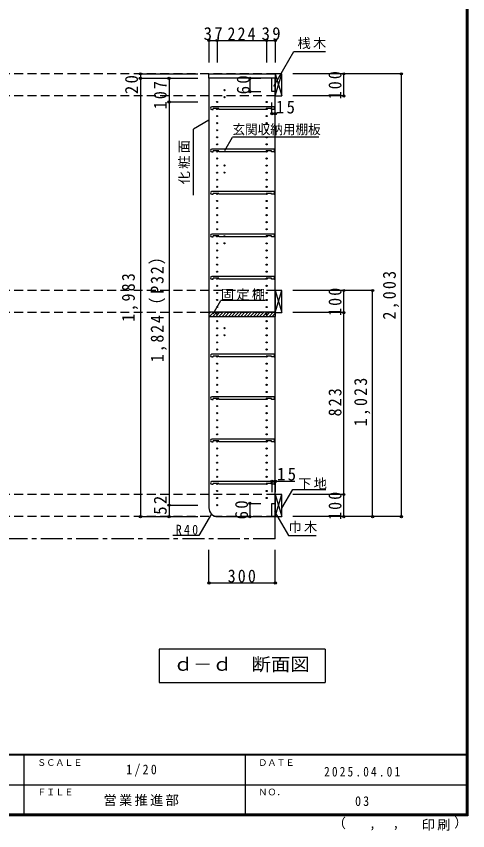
# Model space of a CAD drawing. Units: millimetres at full size, sheet at 1:20. Extents: x -8210 to 8210, y -5841 to 5773.
# Drawn here: x -2451 to -410, y -5841 to -2157 of the extents above; entities that cross this region are included whole.
import ezdxf
from ezdxf.enums import TextEntityAlignment as Align

# ---------------------------------------------------------------- set-up
doc = ezdxf.new("R2010")
doc.units = ezdxf.units.MM
doc.header["$LTSCALE"] = 20
doc.header["$PDMODE"] = 32
doc.header["$PDSIZE"] = 10
doc.linetypes.add('CHAIN1', pattern=[8, 5, -1, 1, -1])
doc.linetypes.add('DASHED2', pattern=[3, 2, -1])
for name, color, linetype in [('0-2_本体', 2, 'Continuous'), ('0-3_固定棚', 3, 'Continuous'), ('0-4_可動棚', 3, 'Continuous'), ('0-5', 4, 'Continuous'), ('0-7_桟木・巾木', 2, 'Continuous'), ('0-8_引き出し', 3, 'Continuous'), ('0-A_文字', 7, 'Continuous'), ('0-B_寸法', 4, 'Continuous'), ('0-C_ハッチ', 4, 'Continuous'), ('F-1_枠', 6, 'Continuous'), ('F-A_文字', 7, 'Continuous')]:
    doc.layers.add(name, color=color, linetype=linetype)
doc.styles.add('ＭＳ ゴシック', font='')
doc.styles.get('ＭＳ ゴシック').set_extended_font_data('MS Gothic')

# ---------------------------------------------------------------- blocks, each defined once
blk = doc.blocks.new('玄関収納用棚')
at = {"layer": '0-4_可動棚', "color": 2}
for p, q in [((132.93, 8.05), (-149.57, 8.05)), ((-142.57, -3.95), (-142.57, 0.35)), ((-117.57, 0.35), (-142.57, 0.35)), ((-117.57, -3.95), (-117.57, 0.35)), ((96.43, -3.95), (96.43, 0.35)), ((134.43, -2.45), (134.43, 6.55)), ((-149.57, -3.95), (-142.57, -3.95)), ((96.43, -3.95), (-117.57, -3.95)), ((132.93, -3.95), (121.43, -3.95))]:
    blk.add_line(p, q, dxfattribs=at)
blk.add_lwpolyline([(121.43, -3.95), (121.43, 0.35), (96.43, 0.35)], dxfattribs=at)
for centre, radius, start, end in [((-149.57, 2.05), 6, 90, 180), ((-149.57, 2.05), 6, 180, 270), ((132.93, 6.55), 1.5, 0, 90), ((132.93, -2.45), 1.5, 270, 0)]:
    blk.add_arc(centre, radius, start, end, dxfattribs=at)

msp = doc.modelspace()

# ---------------------------------------------------------------- linework, layer by layer
at = {"layer": '0-2_本体'}
for p, q in [((-1580, -2437.23), (-1580, -2417.23)), ((-1580, -2417.23), (-1280, -2417.23)), ((-1280, -2417.23), (-1280, -2437.23)), ((-1280, -2437.23), (-1580, -2437.23))]:
    msp.add_line(p, q, dxfattribs=at)
at = {"layer": '0-3_固定棚', "color": 2}
for p, q in [((-1580, -3494.23), (-1580, -3514.23)), ((-1580, -3494.23), (-1280, -3494.23)), ((-1280, -3494.23), (-1280, -3514.23)), ((-1580, -3514.23), (-1280, -3514.23))]:
    msp.add_line(p, q, dxfattribs=at)
at = {"layer": '0-5', "color": 3}
for p, q in [((-1280, -2437.23), (-1580, -2437.23)), ((-1580, -2437.23), (-1580, -4380.23)), ((-1280, -4420.23), (-1280, -2437.23)), ((-1540, -4420.23), (-1280, -4420.23))]:
    msp.add_line(p, q, dxfattribs=at)
at = {"layer": '0-5', "color": 2}
msp.add_line((-1280, -4433.23), (-1280, -4420.23), dxfattribs=at)
at = {"layer": '0-5'}
for centre in [(-1510, -2490.73), (-1543, -2544.23), (-1510, -2522.73), (-1319, -2544.23), (-1543, -2576.23), (-1319, -2576.23), (-1543, -2608.23), (-1319, -2608.23), (-1543, -2640.23), (-1319, -2640.23), (-1543, -2672.23), (-1319, -2672.23), (-1543, -2704.23), (-1319, -2704.23), (-1543, -2736.23), (-1319, -2736.23), (-1543, -2768.23), (-1543, -2800.23), (-1319, -2768.23), (-1319, -2800.23), (-1543, -2832.23), (-1510, -2831.73), (-1319, -2832.23), (-1543, -2864.23), (-1510, -2863.73), (-1319, -2864.23), (-1543, -2896.23), (-1319, -2896.23), (-1543, -2928.23), (-1319, -2928.23), (-1543, -2960.23), (-1319, -2960.23), (-1543, -2992.23), (-1319, -2992.23), (-1543, -3024.23), (-1543, -3056.23), (-1319, -3024.23), (-1319, -3056.23), (-1543, -3088.23), (-1319, -3088.23), (-1543, -3120.23), (-1319, -3120.23), (-1543, -3152.23), (-1510, -3151.73), (-1319, -3152.23), (-1543, -3184.23), (-1510, -3183.73), (-1319, -3184.23), (-1543, -3216.23), (-1319, -3216.23), (-1543, -3248.23), (-1543, -3280.23), (-1319, -3248.23), (-1319, -3280.23), (-1543, -3312.23), (-1319, -3312.23), (-1543, -3344.23), (-1319, -3344.23), (-1543, -3376.23), (-1319, -3376.23), (-1543, -3408.23), (-1319, -3408.23), (-1543, -3440.23), (-1319, -3440.23), (-1543, -3472.23), (-1319, -3472.23), (-1543, -3504.23), (-1543, -3536.23), (-1319, -3504.23), (-1319, -3536.23), (-1543, -3568.23), (-1510, -3567.73), (-1319, -3568.23), (-1543, -3600.23), (-1510, -3599.73), (-1319, -3600.23), (-1543, -3632.23), (-1319, -3632.23), (-1543, -3664.23), (-1319, -3664.23), (-1543, -3696.23), (-1319, -3696.23), (-1543, -3728.23), (-1543, -3760.23), (-1319, -3728.23), (-1319, -3760.23), (-1543, -3792.23), (-1319, -3792.23), (-1543, -3824.23), (-1319, -3824.23), (-1543, -3856.23), (-1319, -3856.23), (-1543, -3888.23), (-1319, -3888.23), (-1543, -3920.23), (-1319, -3920.23), (-1543, -3952.23), (-1319, -3952.23), (-1543, -3984.23), (-1543, -4016.23), (-1319, -3984.23), (-1319, -4016.23), (-1543, -4048.23), (-1319, -4048.23), (-1543, -4080.23), (-1319, -4080.23), (-1543, -4112.23), (-1319, -4112.23), (-1543, -4144.23), (-1319, -4144.23), (-1543, -4176.23), (-1319, -4176.23), (-1543, -4208.23), (-1319, -4208.23), (-1543, -4240.23), (-1543, -4272.23), (-1319, -4240.23), (-1319, -4272.23), (-1543, -4304.23), (-1319, -4304.23), (-1543, -4336.23), (-1319, -4336.23), (-1543, -4368.23)]:
    msp.add_circle(centre, 2.5, dxfattribs=at)
at = {"layer": '0-5', "color": 3}
msp.add_arc((-1540, -4380.23), 40, 180, 270, dxfattribs=at)
at = {"layer": '0-7_桟木・巾木'}
for p, q in [((-1280, -2437.23), (-1295, -2437.23)), ((-1295, -2497.23), (-1295, -2437.23)), ((-1280, -2437.23), (-1280, -2478.23)), ((-1295, -4360.23), (-1280, -4360.23)), ((-1280, -4360.23), (-1280, -4420.23))]:
    msp.add_line(p, q, dxfattribs=at)
for points in [[(-1280, -2497.23), (-1291.5, -2497.23), (-1295, -2497.23)], [(-1280, -4420.23), (-1295, -4420.23), (-1295, -4360.23)]]:
    msp.add_lwpolyline(points, dxfattribs=at)
at = {"layer": '0-8_引き出し'}
for p, q in [((-1280, -2417.23), (-1280, -2517.23)), ((-1250, -2417.23), (-1280, -2417.23)), ((-1250, -2517.23), (-1250, -2417.23)), ((-1280, -2517.23), (-1250, -2517.23)), ((-1280, -4320.23), (-1280, -4420.23)), ((-1250, -4320.23), (-1280, -4320.23)), ((-1250, -4420.23), (-1250, -4320.23)), ((-1280, -4420.23), (-1250, -4420.23))]:
    msp.add_line(p, q, dxfattribs=at)
at = {"layer": '0-8_引き出し', "color": 7}
for p, q in [((-1280, -2517.23), (-1250, -2417.23)), ((-1280, -2417.23), (-1250, -2517.23)), ((-1280, -3397.23), (-1250, -3497.23)), ((-1280, -3497.23), (-1250, -3397.23)), ((-1280, -4420.23), (-1250, -4320.23)), ((-1280, -4320.23), (-1250, -4420.23))]:
    msp.add_line(p, q, dxfattribs=at)
at = {"layer": '0-8_引き出し'}
msp.add_lwpolyline([(-1250, -3497.23), (-1250, -3397.23), (-1280, -3397.23), (-1280, -3497.23)], close=True, dxfattribs=at)
at = {"layer": '0-A_文字'}
for p, q in [((-1286.67, -2472.69), (-1195.8, -2315.29)), ((-1195.8, -2315.29), (-1053.57, -2315.29)), ((-1580, -2626.3), (-1650, -2666.71)), ((-1650, -2966.71), (-1650, -2666.71)), ((-1508.5, -2764.03), (-1473.49, -2703.38)), ((-1083.49, -2703.38), (-1473.49, -2703.38)), ((-1561.45, -3503.29), (-1526.43, -3442.64)), ((-1326.43, -3442.64), (-1526.43, -3442.64)), ((-1250, -4381.91), (-1201.23, -4297.45)), ((-1201.23, -4297.45), (-1050.7, -4297.45)), ((-1568.85, -4407.94), (-1625.49, -4506.05)), ((-1283.81, -4396.5), (-1220.56, -4506.05)), ((-1625.49, -4506.05), (-1742.55, -4506.05)), ((-1220.56, -4506.05), (-1094.54, -4506.05)), ((-1805, -5020.23), (-1805, -5170.23)), ((-1055, -5020.23), (-1805, -5020.23)), ((-1055, -5020.23), (-1055, -5170.23)), ((-1805, -5170.23), (-1055, -5170.23))]:
    msp.add_line(p, q, dxfattribs=at)
at = {"layer": '0-A_文字', "linetype": 'CHAIN1'}
for q in [(-1280, -4420.23), (-4230, -4520.23)]:
    msp.add_line((-1280, -4520.23), q, dxfattribs=at)
at = {"layer": '0-B_寸法'}
for p, q in [((-1580, -2266.23), (-1280, -2266.23)), ((-1580, -2266.23), (-1580, -2366.23)), ((-1543, -2266.23), (-1543, -2366.23)), ((-1319, -2266.23), (-1319, -2366.23)), ((-1280, -2266.23), (-1280, -2366.23)), ((-1890, -2417.23), (-1890, -2437.23)), ((-1890, -2417.23), (-1630, -2417.23)), ((-970, -2417.23), (-1200, -2417.23)), ((-710, -2417.23), (-1200, -2417.23)), ((-970, -2517.23), (-970, -2417.23)), ((-710, -4420.23), (-710, -2417.23)), ((-1890, -2437.23), (-1630, -2437.23)), ((-1890, -2437.23), (-1890, -4420.23)), ((-1760, -2437.23), (-1630, -2437.23)), ((-1760, -2437.23), (-1760, -2544.23)), ((-1395, -2437.23), (-1395, -2497.23)), ((-1395, -2437.23), (-1345, -2437.23)), ((-1395, -2497.23), (-1345, -2497.23)), ((-970, -2517.23), (-1200, -2517.23)), ((-1760, -2544.23), (-1630, -2544.23)), ((-1760, -2544.23), (-1760, -4368.23)), ((-1295, -2597.23), (-1295, -2547.23)), ((-1280, -2597.23), (-1280, -2547.23)), ((-1295, -2597.23), (-1280, -2597.23)), ((-970, -3397.23), (-1200, -3397.23)), ((-840, -3397.23), (-970, -3397.23)), ((-970, -3497.23), (-970, -3397.23)), ((-840, -4420.23), (-840, -3397.23)), ((-970, -3497.23), (-1200, -3497.23)), ((-970, -4320.23), (-970, -3497.23)), ((-1295, -4260.23), (-1295, -4310.23)), ((-1295, -4260.23), (-1191.54, -4260.23)), ((-1280, -4260.23), (-1280, -4310.23)), ((-970, -4320.23), (-1200, -4320.23)), ((-970, -4420.23), (-970, -4320.23)), ((-1760, -4368.23), (-1630, -4368.23)), ((-1760, -4368.23), (-1760, -4420.23)), ((-1395, -4360.23), (-1395, -4420.23)), ((-1395, -4360.23), (-1345, -4360.23)), ((-1890, -4420.23), (-1630, -4420.23)), ((-1760, -4420.23), (-1630, -4420.23)), ((-1395, -4420.23), (-1345, -4420.23)), ((-970, -4420.23), (-1200, -4420.23)), ((-710, -4420.23), (-1200, -4420.23)), ((-840, -4420.23), (-970, -4420.23)), ((-1580, -4720.23), (-1580, -4570.23)), ((-1280, -4720.23), (-1280, -4570.23)), ((-1580, -4720.23), (-1280, -4720.23))]:
    msp.add_line(p, q, dxfattribs=at)
at = {"layer": '0-B_寸法', "linetype": 'DASHED2'}
for p, q in [((-1280, -2417.23), (-4230, -2417.23)), ((-1280, -2517.23), (-4230, -2517.23)), ((-1280, -3397.23), (-4230, -3397.23)), ((-1280, -3497.23), (-4230, -3497.23)), ((-1280, -4320.23), (-4230, -4320.23)), ((-1280, -4420.23), (-4230, -4420.23))]:
    msp.add_line(p, q, dxfattribs=at)
at = {"layer": '0-B_寸法', "color": 7}
for p in [(-1580, -2266.23), (-1543, -2266.23), (-1319, -2266.23), (-1280, -2266.23), (-1890, -2417.23), (-970, -2417.23), (-710, -2417.23), (-1890, -2437.23), (-1760, -2437.23), (-1395, -2437.23), (-1395, -2497.23), (-1760, -2544.23), (-970, -2517.23), (-1295, -2597.23), (-1280, -2597.23), (-970, -3397.23), (-840, -3397.23), (-970, -3497.23), (-1295, -4260.23), (-1280, -4260.23), (-970, -4320.23), (-1760, -4368.23), (-1395, -4360.23), (-1890, -4420.23), (-1760, -4420.23), (-1395, -4420.23), (-970, -4420.23), (-840, -4420.23), (-710, -4420.23), (-1580, -4720.23), (-1280, -4720.23)]:
    msp.add_point(p, dxfattribs=at)
at = {"layer": '0-C_ハッチ'}
for p, q in [((-1580, -3503.18), (-1571.05, -3494.23)), ((-1576.91, -3514.23), (-1556.91, -3494.23)), ((-1562.77, -3514.23), (-1542.77, -3494.23)), ((-1548.63, -3514.23), (-1528.63, -3494.23)), ((-1534.48, -3514.23), (-1514.48, -3494.23)), ((-1520.34, -3514.23), (-1500.34, -3494.23)), ((-1506.2, -3514.23), (-1486.2, -3494.23)), ((-1492.06, -3514.23), (-1472.06, -3494.23)), ((-1477.92, -3514.23), (-1457.92, -3494.23)), ((-1463.77, -3514.23), (-1443.77, -3494.23)), ((-1449.63, -3514.23), (-1429.63, -3494.23)), ((-1435.49, -3514.23), (-1415.49, -3494.23)), ((-1421.35, -3514.23), (-1401.35, -3494.23)), ((-1407.21, -3514.23), (-1387.21, -3494.23)), ((-1393.06, -3514.23), (-1373.06, -3494.23)), ((-1378.92, -3514.23), (-1358.92, -3494.23)), ((-1364.78, -3514.23), (-1344.78, -3494.23)), ((-1350.64, -3514.23), (-1330.64, -3494.23)), ((-1336.49, -3514.23), (-1316.49, -3494.23)), ((-1322.35, -3514.23), (-1302.35, -3494.23)), ((-1308.21, -3514.23), (-1288.21, -3494.23)), ((-1294.07, -3514.23), (-1280, -3500.16))]:
    msp.add_line(p, q, dxfattribs=at)
at = {"layer": 'F-1_枠'}
for p, q in [((-416.67, -186.67), (-416.67, -5773.33)), ((-413.33, -186.67), (-413.33, -5773.33)), ((-410, -186.67), (-410, -5773.33)), ((-410, -5496.67), (-8210, -5496.67)), ((-410, -5500), (-8210, -5500)), ((-2416.67, -5500), (-2416.67, -5766.67)), ((-1416.67, -5500), (-1416.67, -5766.67)), ((-4310, -5633.33), (-416.67, -5633.34)), ((-410, -5766.67), (-8210, -5766.67)), ((-410, -5770), (-8210, -5770)), ((-410, -5773.33), (-8210, -5773.33))]:
    msp.add_line(p, q, dxfattribs=at)

# ---------------------------------------------------------------- block references
at = {"layer": '0-4_可動棚'}
for p in [(-1417.93, -2574.08), (-1417.93, -2766.08), (-1417.93, -2958.08), (-1417.93, -3150.08), (-1417.93, -3342.08), (-1417.93, -3694.08), (-1417.93, -3886.08), (-1417.93, -4078.08), (-1417.93, -4270.08)]:
    msp.add_blockref('玄関収納用棚', p, dxfattribs=at)

# ---------------------------------------------------------------- texts
at = {"layer": '0-A_文字', "style": 'ＭＳ ゴシック'}
for s, height, width, p in [('玄関収納用棚板', 43.99, 0.95, (-1473.49, -2703.38)), ('ｄ－ｄ\u3000断面図', 58.65, 1.1, (-1740, -5135.23))]:
    msp.add_text(s, height=height, dxfattribs=dict(at, width=width)).set_placement(p, align=Align.BOTTOM_LEFT)
at = {"layer": '0-A_文字', "char_height": 43.99, "attachment_point": 7, "style": 'ＭＳ ゴシック'}
for s, insert in [('\\T1.17;桟木', (-1179.59, -2305.08)), ('\\T1.17;固定棚', (-1526.43, -3442.64)), ('\\T1.17;下地', (-1176.73, -4297.45)), ('\\T1.38;\\W0.9;R40', (-1730, -4501.91)), ('\\T1.17;巾木', (-1220.56, -4494.1))]:
    msp.add_mtext(s, dxfattribs=dict(at, insert=insert))
at = {"layer": '0-A_文字', "insert": (-1665, -2916.71), "char_height": 43.99, "attachment_point": 7, "rotation": 90, "style": 'ＭＳ ゴシック'}
msp.add_mtext('\\T1.17;化粧面', dxfattribs=at)
at = {"layer": '0-B_寸法', "color": 7, "char_height": 58.65, "attachment_point": 7, "style": 'ＭＳ ゴシック'}
for s, insert in [('\\T1.27;\\W0.95;37', (-1604, -2265.02)), ('\\T1.27;\\W0.9;224', (-1496, -2265.02)), ('\\T1.27;\\W0.95;39', (-1342, -2265.02)), ('\\T1.27;\\W0.95;15', (-1277.11, -2597.23)), ('\\T1.27;\\W0.95;15', (-1272.09, -4257.76)), ('\\T1.27;\\W0.9;300', (-1495, -4719.02))]:
    msp.add_mtext(s, dxfattribs=dict(at, insert=insert))
at = {"layer": '0-B_寸法', "color": 7, "char_height": 58.65, "attachment_point": 7, "rotation": 90, "style": 'ＭＳ ゴシック'}
for s, insert in [('\\T1.27;\\W0.95;20', (-1900, -2508.74)), ('\\T1.27;\\W0.95;60', (-1395, -2509.73)), ('\\T1.27;\\W0.9;100', (-980, -2532.23)), ('\\T1.27;\\W0.9;107', (-1770, -2577.23)), ('\\T1.23;\\W0.9;1,824（P32）', (-1770, -3721.23)), ('\\T1.28;\\W0.9;2,003', (-720, -3528.73)), ('\\T1.28;\\W0.9;1,983', (-1900, -3538.73)), ('\\T1.27;\\W0.9;100', (-980, -3512.23)), ('\\T1.28;\\W0.9;1,023', (-850, -4011.73)), ('\\T1.27;\\W0.9;823', (-980, -3966.73)), ('\\T1.27;\\W0.95;52', (-1770, -4411.96)), ('\\T1.27;\\W0.9;100', (-980, -4435.23)), ('\\T1.27;\\W0.95;60', (-1402.61, -4432.73))]:
    msp.add_mtext(s, dxfattribs=dict(at, insert=insert))
at = {"layer": 'F-A_文字', "style": 'ＭＳ ゴシック'}
for s, height, p in [('ＳＣＡＬＥ', 29.33, (-2356.67, -5556.67)), ('ＤＡＴＥ', 29.33, (-1356.67, -5556.67)), ('ＦＩＬＥ', 29.33, (-2356.67, -5690)), ('ＮＯ．', 29.33, (-1356.67, -5690)), ('（', 43.99, (-1020.64, -5842.21)), ('）', 43.99, (-471.06, -5839.42)), (',', 43.99, (-855.82, -5842.21)), (',', 43.99, (-749.87, -5840.35))]:
    msp.add_text(s, height=height, dxfattribs=at).set_placement(p, align=Align.BOTTOM_LEFT)
at = {"layer": 'F-A_文字', "char_height": 43.99, "attachment_point": 7, "style": 'ＭＳ ゴシック'}
for s, insert in [('\\T1.38;\\W0.9;1/20', (-1954.17, -5596.67)), ('\\T1.39;\\W0.85;2025.04.01', (-1059.17, -5596.67)), ('\\T1.17;営業推進部', (-2056.67, -5730)), ('\\T1.36;\\W0.9;03', (-919.17, -5730)), ('\\T1.17;印刷', (-617.9, -5841.28))]:
    msp.add_mtext(s, dxfattribs=dict(at, insert=insert))

doc.saveas('drawing.dxf')
